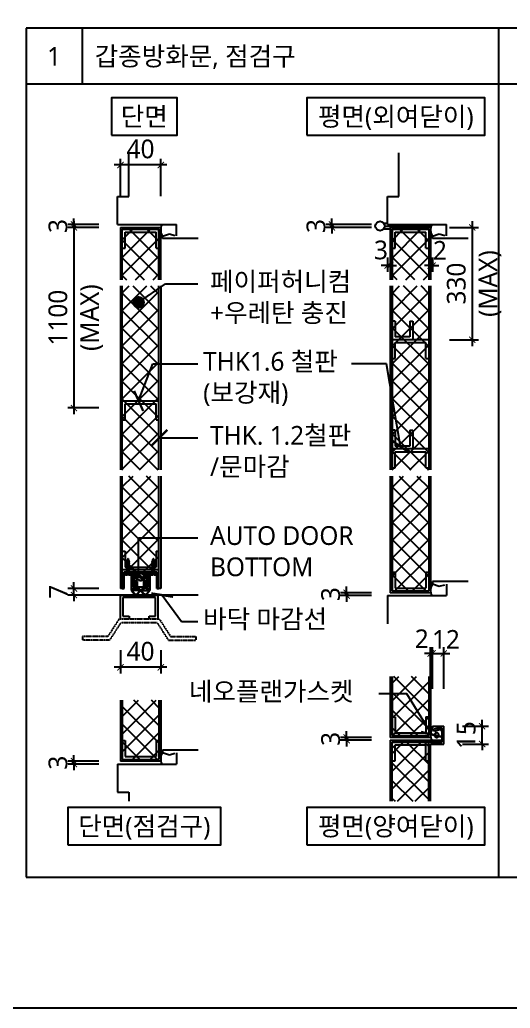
# Model space of a CAD drawing. Header units: inches. Extents: x 10 to 84110, y 29113 to 88513.
# Drawn here: x 27660 to 35514, y 29113 to 44947 of the extents above; entities that cross this region are included whole.
import ezdxf
from ezdxf.enums import TextEntityAlignment as Align

# ---------------------------------------------------------------- set-up
doc = ezdxf.new("R2010")
doc.units = ezdxf.units.IN
doc.header["$MEASUREMENT"] = 0
doc.linetypes.add('DASH_27', pattern=[0.81, 0.405, -0.405])
doc.layers.get('Defpoints').update_dxf_attribs({"color": 137})
for name, color, linetype in [('21', 4, 'Continuous'), ('31', 7, 'Continuous'), ('32', 7, 'Continuous'), ('33', 7, 'Continuous'), ('DIM-INT', 7, 'Continuous'), ('ELE-4', 4, 'Continuous'), ('ELE-7', 7, 'Continuous'), ('HAT', 5, 'Continuous'), ('R-SWTS-DET1', 1, 'Continuous'), ('R-SWTS-DET2', 4, 'Continuous'), ('SYM-LEAD', 6, 'Continuous'), ('TEXT', 3, 'Continuous')]:
    doc.layers.add(name, color=color, linetype=linetype)
doc.styles.add('ARIAL', font='malgun.ttf')
doc.styles.add('굴림체(옥산)', font='malgun.ttf')
doc.styles.add('맑은고딕', font='malgun.ttf')
doc.dimstyles.new('CJA', dxfattribs={"dimscale": 300, "dimtxt": 2.7, "dimasz": 1, "dimexe": 2, "dimexo": 3, "dimgap": 1, "dimtad": 1, "dimdec": 0, "dimzin": 1, "dimdsep": 46, "dimlunit": 6, "dimtxsty": '굴림체(옥산)', "dimblk": 'CJDOT', "dimcen": 0.09, "dimdle": 1, "dimclrd": 256, "dimclre": 256, "dimclrt": 3, "dimadec": 0, "dimazin": 0, "dimtfac": 1, "dimtdec": 0, "dimtix": 1, "dimtmove": 2, "dimatfit": 3, "dimldrblk": 'CJDOT', "dimfxl": 1, "dimtolj": 1, "dimtzin": 1, "dimarcsym": 0})
doc.dimstyles.new('DIM-QD 1', dxfattribs={"dimtxt": 3, "dimasz": 1.5, "dimexe": 1, "dimexo": 0, "dimgap": 1, "dimtad": 1, "dimdec": 3, "dimdsep": 46, "dimtxsty": 'ARIAL', "dimblk1": 'ARCHTICK', "dimblk2": 'ARCHTICK', "dimsah": 1, "dimcen": 0, "dimclrd": 256, "dimclre": 256, "dimclrt": 3, "dimazin": 2, "dimtfac": 1, "dimtdec": 3, "dimtix": 1, "dimtmove": 2, "dimatfit": 3, "dimldrblk": 'ARCHTICK', "dimfxl": 1, "dimtolj": 1, "dimtzin": 0, "dimarcsym": 0})
pattern_1 = [(45, (-23168.07, 19216.7), (-141.42136, 141.42136), []), (135, (-23168.07, 19216.7), (-141.42136, -141.42136), [])]
pattern_2 = [(45, (-22879.37, 19397.24), (-141.42136, 141.42136), []), (135, (-22879.37, 19397.24), (-141.42136, -141.42136), [])]
pattern_3 = [(45, (-23079.37, 19216.7), (-141.42136, 141.42136), []), (135, (-23079.37, 19216.7), (-141.42136, -141.42136), [])]

# ---------------------------------------------------------------- blocks, each defined once
blk = doc.blocks.new('_ARCHTICK')
at = {"color": 0, "linetype": 'ByBlock', "const_width": 0.15}
blk.add_lwpolyline([(-0.5, -0.5), (0.5, 0.5)], dxfattribs=at)
blk = doc.blocks.new('*D254')
at = {"layer": 'Defpoints', "color": 0, "transparency": 16777216}
for p in [(28527, 35836), (29227, 35836), (29227, 35731)]:
    blk.add_point(p, dxfattribs=at)
at = {"layer": 'DIM-INT', "color": 7, "lineweight": -2, "transparency": 16777216}
for p, q in [((28927, 35836), (28427, 35836)), ((28527, 35836), (28527, 35936)), ((28527, 35731), (28527, 35836)), ((28927, 35731), (28427, 35731)), ((28527, 35731), (28527, 35631))]:
    blk.add_line(p, q, dxfattribs=at)
at = {"layer": 'DIM-INT', "color": 7, "lineweight": -2, "transparency": 16777216, "xscale": 100, "yscale": 100, "zscale": 100}
for p, rotation in [((28527, 35836), 270), ((28527, 35731), 90)]:
    blk.add_blockref('_ARCHTICK', p, dxfattribs=dict(at, rotation=rotation))
at = {"layer": 'DIM-INT', "color": 3, "transparency": 16777216, "insert": (28277, 35783), "char_height": 300, "attachment_point": 5, "rotation": 90, "style": '맑은고딕'}
blk.add_mtext('\\A1;7 ', dxfattribs=at)
blk = doc.blocks.new('CJDOT')
blk.add_line((-2, 0), (2, 0))
at = {"const_width": 0.5}
blk.add_lwpolyline([(-0.25, 0, 1), (0.25, 0, 1)], format="xyb", close=True, dxfattribs=at)
blk = doc.blocks.new('*D255')
at = {"layer": 'Defpoints', "color": 0, "transparency": 16777216}
for p in [(29272, 35149), (29917, 35149), (29272, 34574)]:
    blk.add_point(p, dxfattribs=at)
at = {"layer": 'DIM-INT', "color": 7, "lineweight": -2, "transparency": 16777216}
for p, q in [((29272, 34849), (29272, 34474)), ((29917, 34849), (29917, 34474)), ((30017, 34574), (29172, 34574))]:
    blk.add_line(p, q, dxfattribs=at)
at = {"layer": 'DIM-INT', "color": 7, "lineweight": -2, "transparency": 16777216, "xscale": 100, "yscale": 100, "zscale": 100, "rotation": 180}
blk.add_blockref('_ARCHTICK', (29272, 34574), dxfattribs=at)
at = {"layer": 'DIM-INT', "color": 7, "lineweight": -2, "transparency": 16777216, "xscale": 100, "yscale": 100, "zscale": 100}
blk.add_blockref('_ARCHTICK', (29917, 34574), dxfattribs=at)
at = {"layer": 'DIM-INT', "color": 3, "transparency": 16777216, "insert": (29594, 34829), "char_height": 300, "attachment_point": 5, "style": '맑은고딕'}
blk.add_mtext('\\A1;40', dxfattribs=at)
blk = doc.blocks.new('*D256')
at = {"layer": 'Defpoints', "color": 0, "transparency": 16777216}
for p in [(29227, 41621), (28527, 38728), (29227, 38728)]:
    blk.add_point(p, dxfattribs=at)
at = {"layer": 'DIM-INT', "color": 7, "lineweight": -2, "transparency": 16777216}
for p, q in [((28527, 41721), (28527, 38628)), ((28927, 41621), (28427, 41621)), ((28927, 38728), (28427, 38728))]:
    blk.add_line(p, q, dxfattribs=at)
at = {"layer": 'DIM-INT', "color": 7, "lineweight": -2, "transparency": 16777216, "xscale": 100, "yscale": 100, "zscale": 100}
for p, rotation in [((28527, 41621), 90), ((28527, 38728), 270)]:
    blk.add_blockref('_ARCHTICK', p, dxfattribs=dict(at, rotation=rotation))
at = {"layer": 'DIM-INT', "color": 3, "transparency": 16777216, "char_height": 300, "attachment_point": 5, "rotation": 90, "style": '맑은고딕'}
for s, insert in [('\\A1;1100', (28271, 40175)), ('\\A1;(MAX)', (28811, 40175))]:
    blk.add_mtext(s, dxfattribs=dict(at, insert=insert))
blk = doc.blocks.new('*D257')
at = {"layer": 'Defpoints', "color": 0, "transparency": 16777216}
for p in [(29227, 41666), (28527, 41621), (29227, 41621)]:
    blk.add_point(p, dxfattribs=at)
at = {"layer": 'DIM-INT', "color": 7, "lineweight": -2, "transparency": 16777216}
for p, q in [((28927, 41666), (28427, 41666)), ((28527, 41666), (28527, 41766)), ((28527, 41666), (28527, 41621)), ((28927, 41621), (28427, 41621)), ((28527, 41621), (28527, 41521))]:
    blk.add_line(p, q, dxfattribs=at)
at = {"layer": 'DIM-INT', "color": 7, "lineweight": -2, "transparency": 16777216, "xscale": 100, "yscale": 100, "zscale": 100}
for p, rotation in [((28527, 41666), 270), ((28527, 41621), 90)]:
    blk.add_blockref('_ARCHTICK', p, dxfattribs=dict(at, rotation=rotation))
at = {"layer": 'DIM-INT', "color": 3, "transparency": 16777216, "insert": (28272, 41643), "char_height": 300, "attachment_point": 5, "rotation": 90, "style": '맑은고딕'}
blk.add_mtext('\\A1;3 ', dxfattribs=at)
blk = doc.blocks.new('*D258')
at = {"layer": 'Defpoints', "color": 0, "transparency": 16777216}
for p in [(29272, 42621), (29272, 41821), (29917, 41821)]:
    blk.add_point(p, dxfattribs=at)
at = {"layer": 'DIM-INT', "color": 7, "lineweight": -2, "transparency": 16777216}
for p, q in [((30017, 42621), (29172, 42621)), ((29272, 42121), (29272, 42721)), ((29917, 42121), (29917, 42721))]:
    blk.add_line(p, q, dxfattribs=at)
at = {"layer": 'DIM-INT', "color": 7, "lineweight": -2, "transparency": 16777216, "xscale": 100, "yscale": 100, "zscale": 100, "rotation": 180}
blk.add_blockref('_ARCHTICK', (29272, 42621), dxfattribs=at)
at = {"layer": 'DIM-INT', "color": 7, "lineweight": -2, "transparency": 16777216, "xscale": 100, "yscale": 100, "zscale": 100}
blk.add_blockref('_ARCHTICK', (29917, 42621), dxfattribs=at)
at = {"layer": 'DIM-INT', "color": 3, "transparency": 16777216, "insert": (29594, 42876), "char_height": 300, "attachment_point": 5, "style": '맑은고딕'}
blk.add_mtext('\\A1;40', dxfattribs=at)
blk = doc.blocks.new('*D259')
at = {"layer": 'Defpoints', "color": 0, "transparency": 16777216}
for p in [(28527, 33069), (29227, 33069), (29227, 33024)]:
    blk.add_point(p, dxfattribs=at)
at = {"layer": 'DIM-INT', "color": 7, "lineweight": -2, "transparency": 16777216}
for p, q in [((28527, 33069), (28527, 33169)), ((28927, 33069), (28427, 33069)), ((28927, 33024), (28427, 33024)), ((28527, 33024), (28527, 33069)), ((28527, 33024), (28527, 32924))]:
    blk.add_line(p, q, dxfattribs=at)
at = {"layer": 'DIM-INT', "color": 7, "lineweight": -2, "transparency": 16777216, "xscale": 100, "yscale": 100, "zscale": 100}
for p, rotation in [((28527, 33069), 270), ((28527, 33024), 90)]:
    blk.add_blockref('_ARCHTICK', p, dxfattribs=dict(at, rotation=rotation))
at = {"layer": 'DIM-INT', "color": 3, "transparency": 16777216, "insert": (28272, 33047), "char_height": 300, "attachment_point": 5, "rotation": 90, "style": '맑은고딕'}
blk.add_mtext('\\A1;3 ', dxfattribs=at)
blk = doc.blocks.new('CAPNUT4131')
for p, q in [((-0.18, 0), (-0.09, 0.156)), ((-0.09, -0.156), (-0.18, 0)), ((-0.151, 0.051), (0.12, -0.105)), ((-0.12, 0.105), (0.151, -0.051)), ((-0.09, 0.156), (0.09, 0.156)), ((0.09, 0.156), (0.18, 0)), ((0.18, 0), (0.09, -0.156)), ((0.09, -0.156), (-0.09, -0.156))]:
    blk.add_line(p, q)
for start, end in [(161.462, 318.538), (341.462, 138.538)]:
    blk.add_arc((0, 0), 0.156, start, end)
blk = doc.blocks.new('6x0625PanHeadSMS-Phillips')
for p, q in [((-0.622, 0.005), (-0.591, 0.017)), ((-0.578, 0.04), (-0.591, 0.017)), ((-0.591, 0.017), (-0.575, -0.024)), ((-0.578, 0.04), (-0.563, -0.045)), ((-0.577, 0.04), (-0.578, 0.04)), ((-0.577, 0.04), (-0.562, -0.045)), ((-0.577, 0.04), (-0.569, 0.026)), ((-0.569, 0.026), (-0.541, 0.038)), ((-0.569, 0.026), (-0.554, -0.033)), ((-0.528, 0.061), (-0.541, 0.038)), ((-0.541, 0.038), (-0.516, -0.048)), ((-0.528, 0.061), (-0.504, -0.069)), ((-0.527, 0.061), (-0.528, 0.061)), ((-0.527, 0.061), (-0.503, -0.069)), ((-0.527, 0.061), (-0.519, 0.047)), ((-0.519, 0.047), (-0.508, 0.052)), ((-0.519, 0.047), (-0.494, -0.052)), ((-0.488, 0.052), (-0.508, 0.052)), ((-0.478, 0.069), (-0.488, 0.052)), ((-0.488, 0.052), (-0.463, -0.052)), ((-0.478, 0.069), (-0.453, -0.069)), ((-0.477, 0.069), (-0.478, 0.069)), ((-0.477, 0.069), (-0.452, -0.069)), ((-0.477, 0.069), (-0.467, 0.052)), ((-0.442, -0.052), (-0.467, 0.052)), ((-0.438, 0.052), (-0.467, 0.052)), ((-0.428, 0.069), (-0.438, 0.052)), ((-0.438, 0.052), (-0.413, -0.052)), ((-0.428, 0.069), (-0.403, -0.069)), ((-0.427, 0.069), (-0.428, 0.069)), ((-0.427, 0.069), (-0.402, -0.069)), ((-0.427, 0.069), (-0.417, 0.052)), ((-0.388, 0.052), (-0.417, 0.052)), ((-0.392, -0.052), (-0.417, 0.052)), ((-0.378, 0.069), (-0.388, 0.052)), ((-0.388, 0.052), (-0.363, -0.052)), ((-0.378, 0.069), (-0.353, -0.069)), ((-0.377, 0.069), (-0.378, 0.069)), ((-0.377, 0.069), (-0.352, -0.069)), ((-0.377, 0.069), (-0.367, 0.052)), ((-0.342, -0.052), (-0.367, 0.052)), ((-0.338, 0.052), (-0.367, 0.052)), ((-0.328, 0.069), (-0.338, 0.052)), ((-0.338, 0.052), (-0.313, -0.052)), ((-0.328, 0.069), (-0.303, -0.069)), ((-0.327, 0.069), (-0.328, 0.069)), ((-0.327, 0.069), (-0.302, -0.069)), ((-0.327, 0.069), (-0.317, 0.052)), ((-0.292, -0.052), (-0.317, 0.052)), ((-0.288, 0.052), (-0.317, 0.052)), ((-0.278, 0.069), (-0.288, 0.052)), ((-0.288, 0.052), (-0.263, -0.052)), ((-0.278, 0.069), (-0.253, -0.069)), ((-0.277, 0.069), (-0.278, 0.069)), ((-0.277, 0.069), (-0.252, -0.069)), ((-0.277, 0.069), (-0.267, 0.052)), ((-0.242, -0.052), (-0.267, 0.052)), ((-0.238, 0.052), (-0.267, 0.052)), ((-0.228, 0.069), (-0.238, 0.052)), ((-0.238, 0.052), (-0.213, -0.052)), ((-0.228, 0.069), (-0.203, -0.069)), ((-0.227, 0.069), (-0.228, 0.069)), ((-0.227, 0.069), (-0.202, -0.069)), ((-0.227, 0.069), (-0.217, 0.052)), ((-0.192, -0.052), (-0.217, 0.052)), ((-0.188, 0.052), (-0.217, 0.052)), ((-0.178, 0.069), (-0.188, 0.052)), ((-0.188, 0.052), (-0.163, -0.052)), ((-0.178, 0.069), (-0.153, -0.069)), ((-0.177, 0.069), (-0.178, 0.069)), ((-0.177, 0.069), (-0.152, -0.069)), ((-0.177, 0.069), (-0.167, 0.052)), ((-0.142, -0.052), (-0.167, 0.052)), ((-0.138, 0.052), (-0.167, 0.052)), ((-0.128, 0.069), (-0.138, 0.052)), ((-0.138, 0.052), (-0.113, -0.052)), ((-0.128, 0.069), (-0.103, -0.069)), ((-0.127, 0.069), (-0.128, 0.069)), ((-0.127, 0.069), (-0.102, -0.069)), ((-0.127, 0.069), (-0.117, 0.052)), ((-0.092, -0.052), (-0.117, 0.052)), ((0, 0.052), (-0.117, 0.052)), ((0, -0.135), (0, 0.135)), ((0, 0.135), (0.036, 0.135)), ((0.069, 0.024), (0.069, -0.024)), ((0.082, 0.024), (0.069, 0.024)), ((0.082, 0.024), (0.082, 0.089)), ((-0.622, -0.005), (-0.575, -0.024)), ((-0.563, -0.045), (-0.575, -0.024)), ((-0.562, -0.045), (-0.563, -0.045)), ((-0.562, -0.045), (-0.554, -0.033)), ((-0.554, -0.033), (-0.516, -0.048)), ((-0.504, -0.069), (-0.516, -0.048)), ((-0.503, -0.069), (-0.504, -0.069)), ((-0.503, -0.069), (-0.494, -0.052)), ((-0.463, -0.052), (-0.494, -0.052)), ((-0.453, -0.069), (-0.463, -0.052)), ((-0.452, -0.069), (-0.453, -0.069)), ((-0.452, -0.069), (-0.442, -0.052)), ((-0.413, -0.052), (-0.442, -0.052)), ((-0.403, -0.069), (-0.413, -0.052)), ((-0.402, -0.069), (-0.403, -0.069)), ((-0.402, -0.069), (-0.392, -0.052)), ((-0.363, -0.052), (-0.392, -0.052)), ((-0.353, -0.069), (-0.363, -0.052)), ((-0.352, -0.069), (-0.353, -0.069)), ((-0.352, -0.069), (-0.342, -0.052)), ((-0.313, -0.052), (-0.342, -0.052)), ((-0.303, -0.069), (-0.313, -0.052)), ((-0.302, -0.069), (-0.303, -0.069)), ((-0.302, -0.069), (-0.292, -0.052)), ((-0.263, -0.052), (-0.292, -0.052)), ((-0.253, -0.069), (-0.263, -0.052)), ((-0.252, -0.069), (-0.253, -0.069)), ((-0.252, -0.069), (-0.242, -0.052)), ((-0.213, -0.052), (-0.242, -0.052)), ((-0.203, -0.069), (-0.213, -0.052)), ((-0.202, -0.069), (-0.203, -0.069)), ((-0.202, -0.069), (-0.192, -0.052)), ((-0.163, -0.052), (-0.192, -0.052)), ((-0.153, -0.069), (-0.163, -0.052)), ((-0.152, -0.069), (-0.153, -0.069)), ((-0.152, -0.069), (-0.142, -0.052)), ((-0.113, -0.052), (-0.142, -0.052)), ((-0.103, -0.069), (-0.113, -0.052)), ((-0.102, -0.069), (-0.103, -0.069)), ((-0.102, -0.069), (-0.092, -0.052)), ((0, -0.052), (-0.092, -0.052)), ((0, -0.135), (0.036, -0.135)), ((0.082, -0.024), (0.069, -0.024)), ((0.082, -0.089), (0.082, -0.024))]:
    blk.add_line(p, q)
for centre, radius, start, end in [((-0.62, 0), 0.005, 112.5, 247.5), ((0.036, 0.089), 0.046, 0, 90), ((0.036, -0.089), 0.046, 270, 0)]:
    blk.add_arc(centre, radius, start, end)
blk = doc.blocks.new('*D260')
at = {"layer": 'Defpoints', "color": 0, "transparency": 16777216}
for p in [(32894, 35768), (33594, 35768), (33594, 35723)]:
    blk.add_point(p, dxfattribs=at)
at = {"layer": 'DIM-INT', "color": 7, "lineweight": -2, "transparency": 16777216}
for p, q in [((32894, 35768), (32894, 35868)), ((33294, 35768), (32794, 35768)), ((33294, 35723), (32794, 35723)), ((32894, 35723), (32894, 35768)), ((32894, 35723), (32894, 35623))]:
    blk.add_line(p, q, dxfattribs=at)
at = {"layer": 'DIM-INT', "color": 7, "lineweight": -2, "transparency": 16777216, "xscale": 100, "yscale": 100, "zscale": 100}
for p, rotation in [((32894, 35768), 270), ((32894, 35723), 90)]:
    blk.add_blockref('_ARCHTICK', p, dxfattribs=dict(at, rotation=rotation))
at = {"layer": 'DIM-INT', "color": 3, "transparency": 16777216, "insert": (32639, 35745), "char_height": 300, "attachment_point": 5, "rotation": 90, "style": '맑은고딕'}
blk.add_mtext('\\A1;3 ', dxfattribs=at)
blk = doc.blocks.new('*D261')
at = {"layer": 'Defpoints', "color": 0, "transparency": 16777216}
for p in [(34239, 41441), (34269, 41441), (34239, 41009)]:
    blk.add_point(p, dxfattribs=at)
at = {"layer": 'DIM-INT', "color": 7, "lineweight": -2, "transparency": 16777216}
for p, q in [((34239, 41141), (34239, 40909)), ((34269, 41141), (34269, 40909)), ((34239, 41009), (34139, 41009)), ((34269, 41009), (34239, 41009)), ((34269, 41009), (34369, 41009))]:
    blk.add_line(p, q, dxfattribs=at)
at = {"layer": 'DIM-INT', "color": 7, "lineweight": -2, "transparency": 16777216, "xscale": 100, "yscale": 100, "zscale": 100}
blk.add_blockref('_ARCHTICK', (34239, 41009), dxfattribs=at)
at = {"layer": 'DIM-INT', "color": 7, "lineweight": -2, "transparency": 16777216, "xscale": 100, "yscale": 100, "zscale": 100, "rotation": 180}
blk.add_blockref('_ARCHTICK', (34269, 41009), dxfattribs=at)
at = {"layer": 'DIM-INT', "color": 3, "transparency": 16777216, "insert": (34388, 41253), "char_height": 300, "attachment_point": 5, "style": '맑은고딕'}
blk.add_mtext('\\A1;2 ', dxfattribs=at)
blk = doc.blocks.new('*D262')
at = {"layer": 'Defpoints', "color": 0, "transparency": 16777216}
for p in [(33549, 41441), (33594, 41441), (33549, 41009)]:
    blk.add_point(p, dxfattribs=at)
at = {"layer": 'DIM-INT', "color": 7, "lineweight": -2, "transparency": 16777216}
for p, q in [((33549, 41141), (33549, 40909)), ((33594, 41141), (33594, 40909)), ((33549, 41009), (33449, 41009)), ((33594, 41009), (33549, 41009)), ((33594, 41009), (33694, 41009))]:
    blk.add_line(p, q, dxfattribs=at)
at = {"layer": 'DIM-INT', "color": 7, "lineweight": -2, "transparency": 16777216, "xscale": 100, "yscale": 100, "zscale": 100}
blk.add_blockref('_ARCHTICK', (33549, 41009), dxfattribs=at)
at = {"layer": 'DIM-INT', "color": 7, "lineweight": -2, "transparency": 16777216, "xscale": 100, "yscale": 100, "zscale": 100, "rotation": 180}
blk.add_blockref('_ARCHTICK', (33594, 41009), dxfattribs=at)
at = {"layer": 'DIM-INT', "color": 3, "transparency": 16777216, "insert": (33444, 41258), "char_height": 300, "attachment_point": 5, "style": '맑은고딕'}
blk.add_mtext('\\A1;3', dxfattribs=at)
blk = doc.blocks.new('*D263')
at = {"layer": 'Defpoints', "color": 0, "transparency": 16777216}
for p in [(34239, 41621), (34239, 39821), (34906, 39821)]:
    blk.add_point(p, dxfattribs=at)
at = {"layer": 'DIM-INT', "color": 7, "lineweight": -2, "transparency": 16777216}
for p, q in [((34906, 41721), (34906, 39721)), ((34539, 41621), (35006, 41621)), ((34539, 39821), (35006, 39821))]:
    blk.add_line(p, q, dxfattribs=at)
at = {"layer": 'DIM-INT', "color": 7, "lineweight": -2, "transparency": 16777216, "xscale": 100, "yscale": 100, "zscale": 100}
for p, rotation in [((34906, 41621), 90), ((34906, 39821), 270)]:
    blk.add_blockref('_ARCHTICK', p, dxfattribs=dict(at, rotation=rotation))
at = {"layer": 'DIM-INT', "color": 3, "transparency": 16777216, "char_height": 300, "attachment_point": 5, "rotation": 90, "style": '맑은고딕'}
for s, insert in [('\\A1;(MAX)', (35190, 40721)), ('\\A1;330', (34651, 40721))]:
    blk.add_mtext(s, dxfattribs=dict(at, insert=insert))
blk = doc.blocks.new('*D264')
at = {"layer": 'Defpoints', "color": 0, "transparency": 16777216}
for p in [(33594, 41666), (32659, 41621), (33594, 41621)]:
    blk.add_point(p, dxfattribs=at)
at = {"layer": 'DIM-INT', "color": 7, "lineweight": -2, "transparency": 16777216}
for p, q in [((33294, 41666), (32559, 41666)), ((32659, 41666), (32659, 41766)), ((32659, 41666), (32659, 41621)), ((33294, 41621), (32559, 41621)), ((32659, 41621), (32659, 41521))]:
    blk.add_line(p, q, dxfattribs=at)
at = {"layer": 'DIM-INT', "color": 7, "lineweight": -2, "transparency": 16777216, "xscale": 100, "yscale": 100, "zscale": 100}
for p, rotation in [((32659, 41666), 270), ((32659, 41621), 90)]:
    blk.add_blockref('_ARCHTICK', p, dxfattribs=dict(at, rotation=rotation))
at = {"layer": 'DIM-INT', "color": 3, "transparency": 16777216, "insert": (32404, 41643), "char_height": 300, "attachment_point": 5, "rotation": 90, "style": '맑은고딕'}
blk.add_mtext('\\A1;3 ', dxfattribs=at)
blk = doc.blocks.new('*D265')
at = {"layer": 'Defpoints', "color": 0, "transparency": 16777216}
for p in [(32894, 33450), (33594, 33450), (33594, 33405)]:
    blk.add_point(p, dxfattribs=at)
at = {"layer": 'DIM-INT', "color": 7, "lineweight": -2, "transparency": 16777216}
for p, q in [((33294, 33450), (32794, 33450)), ((32894, 33450), (32894, 33550)), ((32894, 33405), (32894, 33450)), ((33294, 33405), (32794, 33405)), ((32894, 33405), (32894, 33305))]:
    blk.add_line(p, q, dxfattribs=at)
at = {"layer": 'DIM-INT', "color": 7, "lineweight": -2, "transparency": 16777216, "xscale": 100, "yscale": 100, "zscale": 100}
for p, rotation in [((32894, 33450), 270), ((32894, 33405), 90)]:
    blk.add_blockref('_ARCHTICK', p, dxfattribs=dict(at, rotation=rotation))
at = {"layer": 'DIM-INT', "color": 3, "transparency": 16777216, "insert": (32639, 33427), "char_height": 300, "attachment_point": 5, "rotation": 90, "style": '맑은고딕'}
blk.add_mtext('\\A1;3 ', dxfattribs=at)
blk = doc.blocks.new('*D266')
at = {"layer": 'Defpoints', "color": 0, "transparency": 16777216}
for p in [(34449, 33630), (35064, 33630), (34449, 33345)]:
    blk.add_point(p, dxfattribs=at)
at = {"layer": 'DIM-INT', "color": 7, "lineweight": -2, "transparency": 16777216}
for p, q in [((35064, 33630), (35064, 33730)), ((34749, 33630), (35164, 33630)), ((35064, 33345), (35064, 33630)), ((34749, 33345), (35164, 33345)), ((35064, 33345), (35064, 33245))]:
    blk.add_line(p, q, dxfattribs=at)
at = {"layer": 'DIM-INT', "color": 7, "lineweight": -2, "transparency": 16777216, "xscale": 100, "yscale": 100, "zscale": 100}
for p, rotation in [((35064, 33630), 270), ((35064, 33345), 90)]:
    blk.add_blockref('_ARCHTICK', p, dxfattribs=dict(at, rotation=rotation))
at = {"layer": 'DIM-INT', "color": 3, "transparency": 16777216, "insert": (34809, 33487), "char_height": 300, "attachment_point": 5, "rotation": 90, "style": '맑은고딕'}
blk.add_mtext('\\A1;15 ', dxfattribs=at)
blk = doc.blocks.new('*D230')
at = {"layer": 'Defpoints', "color": 0, "transparency": 16777216}
for p in [(34269, 34797), (34239, 33930), (34269, 33930)]:
    blk.add_point(p, dxfattribs=at)
at = {"layer": 'DIM-INT', "color": 7, "lineweight": -2, "transparency": 16777216}
for p, q in [((34239, 34230), (34239, 34897)), ((34269, 34230), (34269, 34897)), ((34239, 34797), (34139, 34797)), ((34239, 34797), (34269, 34797)), ((34269, 34797), (34369, 34797))]:
    blk.add_line(p, q, dxfattribs=at)
at = {"layer": 'DIM-INT', "color": 7, "lineweight": -2, "transparency": 16777216, "xscale": 100, "yscale": 100, "zscale": 100}
blk.add_blockref('_ARCHTICK', (34239, 34797), dxfattribs=at)
at = {"layer": 'DIM-INT', "color": 7, "lineweight": -2, "transparency": 16777216, "xscale": 100, "yscale": 100, "zscale": 100, "rotation": 180}
blk.add_blockref('_ARCHTICK', (34269, 34797), dxfattribs=at)
at = {"layer": 'DIM-INT', "color": 3, "transparency": 16777216, "insert": (34097, 35031), "char_height": 300, "attachment_point": 5, "style": '맑은고딕'}
blk.add_mtext('\\A1;2', dxfattribs=at)
blk = doc.blocks.new('*D231')
at = {"layer": 'Defpoints', "color": 0, "transparency": 16777216}
for p in [(34449, 34797), (34269, 33930), (34449, 33930)]:
    blk.add_point(p, dxfattribs=at)
at = {"layer": 'DIM-INT', "color": 7, "lineweight": -2, "transparency": 16777216}
for p, q in [((34269, 34230), (34269, 34897)), ((34449, 34230), (34449, 34897)), ((34269, 34797), (34169, 34797)), ((34269, 34797), (34449, 34797)), ((34449, 34797), (34549, 34797))]:
    blk.add_line(p, q, dxfattribs=at)
at = {"layer": 'DIM-INT', "color": 7, "lineweight": -2, "transparency": 16777216, "xscale": 100, "yscale": 100, "zscale": 100}
blk.add_blockref('_ARCHTICK', (34269, 34797), dxfattribs=at)
at = {"layer": 'DIM-INT', "color": 7, "lineweight": -2, "transparency": 16777216, "xscale": 100, "yscale": 100, "zscale": 100, "rotation": 180}
blk.add_blockref('_ARCHTICK', (34449, 34797), dxfattribs=at)
at = {"layer": 'DIM-INT', "color": 3, "transparency": 16777216, "insert": (34484, 35021), "char_height": 300, "attachment_point": 5, "style": '맑은고딕'}
blk.add_mtext('\\A1;12 ', dxfattribs=at)

msp = doc.modelspace()

# ---------------------------------------------------------------- hatches: boundary and pattern name
at = {"layer": 'HAT'}
h = msp.add_hatch(dxfattribs=at)
h.set_pattern_fill('ANSI37', color=9, scale=200, style=0)
h.set_pattern_definition(pattern_1)
h.paths.add_polyline_path([(29769.4, 40783.3), (29886.8, 40783.3), (29886.8, 41590.8), (29301.8, 41590.8), (29301.8, 40783.3), (29520.3, 40783.3)])
h.paths.add_polyline_path([(29886.8, 40683.3), (29694.4, 40683.3), (29445.3, 40683.3), (29301.8, 40683.3), (29301.8, 37736.3), (29769.4, 37736.3), (29886.8, 37736.3)])
h = msp.add_hatch(dxfattribs=at)
h.set_pattern_fill('ANSI37', color=9, scale=200, style=0)
h.set_pattern_definition(pattern_3)
h.paths.add_polyline_path([(33623.6, 40782.9), (33810.3, 40782.9), (34059.4, 40782.9), (34208.6, 40782.9), (34208.6, 41590.8), (33623.6, 41590.8)])
h.paths.add_polyline_path([(33735.3, 40682.9), (33623.6, 40682.9), (33623.6, 37736), (33810.3, 37736), (34058.8, 37736), (34208.6, 37736), (34208.6, 40682.9), (33984.4, 40682.9)])
h = msp.add_hatch(dxfattribs=at)
h.set_pattern_fill('ANSI37', color=9, scale=200, style=0)
h.set_pattern_definition(pattern_1)
h.paths.add_polyline_path([(29615.1, 37636.3), (29582.8, 37507.5), (29679, 37636.3)], flags=16)
h.paths.add_polyline_path([(29301.8, 37636.3), (29301.8, 37607.5), (29301.8, 36105.8), (29886.8, 36105.8), (29886.8, 37607.5), (29886.8, 37636.3)])
h = msp.add_hatch(dxfattribs=at)
h.set_pattern_fill('ANSI37', color=9, scale=200, style=0)
h.set_pattern_definition(pattern_3)
h.paths.add_polyline_path([(33984.4, 37636.3), (33872.8, 37607.5), (33917.8, 37507.5)])
h.paths.add_polyline_path([(33735.3, 37636), (33623.6, 37636), (33623.6, 35797.8), (34208.6, 35797.8), (34208.6, 37636), (33984.4, 37636)])
h = msp.add_hatch(dxfattribs=at)
h.set_pattern_fill('ANSI37', color=9, scale=200, style=0)
h.set_pattern_definition(pattern_2)
h.paths.add_polyline_path([(33623.6, 34427), (34208.6, 34427), (34208.6, 33479.7), (33623.6, 33479.7)])
h = msp.add_hatch(dxfattribs=at)
h.set_pattern_fill('ANSI37', color=9, scale=200, style=0)
h.set_pattern_definition([(45, (-23368.07, 19016.7), (-141.42136, 141.42136), []), (135, (-23368.07, 19016.7), (-141.42136, -141.42136), [])])
h.paths.add_polyline_path([(29301.8, 34046.5), (29886.8, 34046.5), (29886.8, 33099.2), (29301.8, 33099.2)])
h = msp.add_hatch(dxfattribs=at)
h.set_pattern_fill('ANSI37', color=9, scale=200, style=0)
h.set_pattern_definition(pattern_2)
h.paths.add_polyline_path([(33623.6, 32427.4), (34208.6, 32427.4), (34208.6, 33374.7), (33623.6, 33374.7)])

# ---------------------------------------------------------------- linework, layer by layer
at = {"layer": '21', "linetype": 'Continuous'}
for p, q in [((29271.8, 35730.8), (29871.8, 35730.8)), ((29271.8, 35350.5), (29271.8, 35730.8)), ((29312.2, 35690.3), (29312.2, 35391)), ((29831.4, 35690.3), (29312.2, 35690.3)), ((29831.4, 35391), (29831.4, 35690.3)), ((29871.8, 35730.8), (29871.8, 35350.5)), ((29312.2, 35391), (29413.4, 35391)), ((29413.4, 35391), (29413.4, 35350.5)), ((29730.2, 35391), (29831.4, 35391))]:
    msp.add_line(p, q, dxfattribs=at)
at = {"layer": '21', "linetype": 'DASH_27'}
for p, q in [((29251.6, 35350.5), (29069.5, 35067.3)), ((29251.6, 35350.5), (29892, 35350.5)), ((29730.2, 35350.5), (29730.2, 35391)), ((29892, 35350.5), (30074.1, 35067.3)), ((29099.8, 35006.6), (29281.9, 35289.8)), ((29281.9, 35289.8), (29861.7, 35289.8)), ((30043.7, 35006.6), (29861.7, 35289.8)), ((29069.5, 35067.3), (28664.9, 35067.3)), ((28664.9, 35067.3), (28664.9, 35006.6)), ((29099.8, 35006.6), (28664.9, 35006.6)), ((30043.7, 35006.6), (30478.7, 35006.6)), ((30074.1, 35067.3), (30478.7, 35067.3)), ((30478.7, 35067.3), (30478.7, 35006.6))]:
    msp.add_line(p, q, dxfattribs=at)
at = {"layer": '31', "color": 7, "linetype": 'Continuous'}
for p, q in [((33488.6, 41688.3), (33548.6, 41688.3)), ((34223.7, 41665.8), (34223.7, 41620.8)), ((33488.6, 41598.3), (33593.6, 41598.3)), ((33503.6, 41643.3), (34223.7, 41643.3))]:
    msp.add_line(p, q, dxfattribs=at)
at = {"layer": '31', "color": 3, "linetype": 'Continuous'}
for p, q in [((29346.8, 41545.8), (29841.8, 41545.8)), ((29346.8, 41290.8), (29346.8, 41545.8)), ((29841.8, 41290.8), (29841.8, 41545.8)), ((33668.6, 41545.8), (34163.6, 41545.8)), ((33668.6, 41290.8), (33668.6, 41545.8)), ((34163.6, 41290.8), (34163.6, 41545.8)), ((29301.8, 41290.8), (29346.8, 41290.8)), ((29841.8, 41290.8), (29886.8, 41290.8)), ((33623.6, 41290.8), (33668.6, 41290.8)), ((34163.6, 41290.8), (34208.6, 41290.8)), ((33668.6, 40120.8), (33623.6, 40120.8)), ((33668.6, 40120.8), (33668.6, 39865.8)), ((33908.6, 40120.8), (33953.6, 40120.8)), ((33908.6, 40120.8), (33908.6, 39865.8)), ((33953.6, 40120.8), (33953.6, 39820.8)), ((34208.6, 39820.8), (33623.6, 39820.8)), ((33908.6, 39865.8), (33668.6, 39865.8)), ((33668.6, 39520.8), (33668.6, 39775.8)), ((33668.6, 39775.8), (34163.6, 39775.8)), ((34163.6, 39520.8), (34163.6, 39775.8)), ((33623.6, 39520.8), (33668.6, 39520.8)), ((34163.6, 39520.8), (34208.6, 39520.8)), ((29301.8, 38840.8), (29886.8, 38840.8)), ((29346.8, 38540.8), (29346.8, 38795.8)), ((29346.8, 38795.8), (29841.8, 38795.8)), ((29841.8, 38540.8), (29841.8, 38795.8)), ((29301.8, 38540.8), (29346.8, 38540.8)), ((29841.8, 38540.8), (29886.8, 38540.8)), ((33668.6, 38371.3), (33623.6, 38371.3)), ((33668.6, 38371.3), (33668.6, 38116.3)), ((33908.6, 38371.3), (33953.6, 38371.3)), ((33908.6, 38371.3), (33908.6, 38116.3)), ((33953.6, 38371.3), (33953.6, 38071.3)), ((34208.6, 38071.3), (33623.6, 38071.3)), ((33908.6, 38116.3), (33668.6, 38116.3)), ((33668.6, 37771.3), (33668.6, 38026.3)), ((33668.6, 38026.3), (34163.6, 38026.3)), ((34163.6, 37771.3), (34163.6, 38026.3)), ((33623.6, 37771.3), (33668.6, 37771.3)), ((34163.6, 37771.3), (34208.6, 37771.3)), ((29301.8, 36435.8), (29346.8, 36435.8)), ((29346.8, 36435.8), (29346.8, 36180.8)), ((29841.8, 36435.8), (29886.8, 36435.8)), ((29841.8, 36435.8), (29841.8, 36180.8)), ((29886.8, 36135.8), (29301.8, 36135.8)), ((29331.8, 35835.8), (29331.8, 36105.8)), ((29331.8, 36105.8), (29856.8, 36105.8)), ((29346.8, 36180.8), (29841.8, 36180.8)), ((29856.8, 35835.8), (29856.8, 36105.8)), ((33623.6, 36097.8), (33668.6, 36097.8)), ((33668.6, 36097.8), (33668.6, 35842.8)), ((34163.6, 36097.8), (34208.6, 36097.8)), ((34163.6, 36097.8), (34163.6, 35842.8)), ((29301.8, 35835.8), (29331.8, 35835.8)), ((29856.8, 35835.8), (29886.8, 35835.8)), ((33668.6, 35842.8), (34163.6, 35842.8)), ((33623.6, 33779.7), (33668.6, 33779.7)), ((33668.6, 33779.7), (33668.6, 33524.7)), ((34163.6, 33779.7), (34208.6, 33779.7)), ((34163.6, 33779.7), (34163.6, 33524.7)), ((33668.6, 33524.7), (34163.6, 33524.7)), ((29301.8, 33399.2), (29346.8, 33399.2)), ((29346.8, 33399.2), (29346.8, 33144.2)), ((29841.8, 33399.2), (29886.8, 33399.2)), ((29841.8, 33399.2), (29841.8, 33144.2)), ((33668.6, 33329.7), (34163.6, 33329.7)), ((33668.6, 33074.7), (33668.6, 33329.7)), ((34163.6, 33074.7), (34163.6, 33329.7)), ((29346.8, 33144.2), (29841.8, 33144.2)), ((33623.6, 33074.7), (33668.6, 33074.7)), ((34163.6, 33074.7), (34208.6, 33074.7))]:
    msp.add_line(p, q, dxfattribs=at)
at = {"layer": '31', "color": 7, "linetype": 'Continuous'}
msp.add_circle((33428.6, 41643.3), 75, dxfattribs=at)
at = {"layer": '32', "color": 1, "linetype": 'Continuous'}
for p, q in [((34331.5, 33521.9), (34338, 33521.9)), ((34334.3, 33449.2), (34338, 33449.2))]:
    msp.add_line(p, q, dxfattribs=at)
for centre, radius, start, end in [((30109.1, 41583.3), 193, 154.69935, 212.76599), ((34431, 41583.4), 193.1, 154.71874, 212.76018), ((34430.9, 35805.2), 193.1, 147.23179, 205.28089), ((34430.9, 33487.2), 193.1, 147.23179, 205.28089), ((34378.8, 33531.8), 42.3, 18.40281, 112.33593), ((34336.5, 33485.7), 36.5, 97.83053, 266.50686), ((34335.8, 33485.7), 36.5, 273.53229, 82.16947)]:
    msp.add_arc(centre, radius, start, end, dxfattribs=at)
at = {"layer": '33', "color": 4, "linetype": 'Continuous'}
for p, q in [((29406.8, 42115.8), (29406.8, 42816.7)), ((33728.6, 42115.8), (33728.6, 42816.7)), ((29226.8, 41665.8), (29226.8, 42115.8)), ((29226.8, 42115.8), (29406.8, 42115.8)), ((33548.6, 41665.8), (33548.6, 42115.8)), ((33548.6, 42115.8), (33728.6, 42115.8)), ((29226.8, 41665.8), (30171.8, 41665.8)), ((30171.8, 41483.7), (30171.8, 41665.8)), ((33548.6, 41665.8), (34493.6, 41665.8)), ((34493.6, 41483.7), (34493.6, 41665.8)), ((30055.6, 41516.9), (30144.8, 41491.4)), ((34268.6, 41478.9), (34377.4, 41516.9)), ((34377.4, 41516.9), (34466.6, 41491.4)), ((30517.5, 41440.8), (29946.8, 41440.8)), ((34839.2, 41440.8), (34268.6, 41440.8)), ((34839.2, 35947.8), (34268.6, 35947.8)), ((34377.4, 35871.7), (34466.6, 35897.2)), ((34493.6, 35904.9), (34493.6, 35722.8)), ((30517.5, 35730.8), (28664.9, 35730.8)), ((33548.6, 35722.8), (34493.6, 35722.8)), ((33548.6, 35722.8), (33548.6, 35272.8)), ((30517.5, 33249.2), (29946.8, 33249.2)), ((29946.8, 33249.2), (29946.8, 33211.2)), ((29946.8, 33211.2), (30055.6, 33173.1)), ((30055.6, 33173.1), (30144.8, 33198.6)), ((30171.8, 33206.3), (30171.8, 33024.2)), ((29226.8, 33024.2), (29226.8, 32574.2)), ((29226.8, 33024.2), (30171.8, 33024.2)), ((29226.8, 32574.2), (29406.8, 32574.2)), ((29406.8, 32574.2), (29406.8, 32427.4))]:
    msp.add_line(p, q, dxfattribs=at)
at = {"layer": '33', "color": 7, "linetype": 'Continuous'}
for p, q in [((29271.8, 41620.8), (29271.8, 40783.3)), ((29271.8, 41620.8), (29916.8, 41620.8)), ((29301.8, 41590.8), (29886.8, 41590.8)), ((29301.8, 40783.3), (29301.8, 41590.8)), ((29886.8, 40783.3), (29886.8, 41590.8)), ((29916.8, 40783.3), (29916.8, 41620.8)), ((29946.8, 41478.9), (30055.6, 41516.9)), ((33593.6, 41620.8), (33593.6, 40782.9)), ((33593.6, 41620.8), (34238.6, 41620.8)), ((33623.6, 41590.8), (33623.6, 40782.9)), ((33623.6, 41590.8), (34208.6, 41590.8)), ((34208.6, 41590.8), (34208.6, 40782.9)), ((34238.6, 41620.8), (34238.6, 40782.9)), ((29946.8, 41440.8), (29946.8, 41478.9)), ((34268.6, 41440.8), (34268.6, 41478.9)), ((29271.8, 40683.3), (29271.8, 37736.3)), ((29301.8, 37736.3), (29301.8, 40683.3)), ((29886.8, 37736.3), (29886.8, 40683.3)), ((29916.8, 40683.3), (29916.8, 37736.3)), ((33593.6, 40682.9), (33593.6, 37736)), ((33623.6, 40682.9), (33623.6, 37736)), ((34208.6, 40682.9), (34208.6, 37736)), ((34238.6, 40682.9), (34238.6, 37736)), ((29271.8, 37636.3), (29271.8, 35835.8)), ((29301.8, 35835.8), (29301.8, 37636.3)), ((29886.8, 35835.8), (29886.8, 37636.3)), ((29916.8, 37636.3), (29916.8, 35835.8)), ((33593.6, 37636), (33593.6, 35767.8)), ((33623.6, 37636), (33623.6, 35797.8)), ((34208.6, 37636), (34208.6, 35797.8)), ((34238.6, 37636), (34238.6, 35767.8)), ((34268.6, 35947.8), (34268.6, 35909.7)), ((29301.8, 35835.8), (29271.8, 35835.8)), ((29916.8, 35835.8), (29886.8, 35835.8)), ((33623.6, 35797.8), (34208.6, 35797.8)), ((34268.6, 35909.7), (34377.4, 35871.7)), ((34238.6, 35767.8), (33593.6, 35767.8)), ((33593.6, 34427), (33593.6, 33449.7)), ((33623.6, 34427), (33623.6, 33479.7)), ((34208.6, 34427), (34208.6, 33479.7)), ((34238.6, 34427), (34238.6, 33449.7)), ((29271.8, 34046.5), (29271.8, 33069.2)), ((29301.8, 34046.5), (29301.8, 33099.2)), ((29886.8, 34046.5), (29886.8, 33099.2)), ((29916.8, 34046.5), (29916.8, 33069.2)), ((34268.6, 33629.7), (34448.6, 33629.7)), ((34268.6, 33629.7), (34268.6, 33591.7)), ((34268.6, 33591.7), (34302.4, 33553.7)), ((34302.4, 33553.7), (34362.7, 33570.9)), ((34354.4, 33599.7), (34303.3, 33585.1)), ((34303.3, 33585.1), (34336.5, 33599.7)), ((34418.6, 33599.7), (34336.5, 33599.7)), ((34354.4, 33599.7), (34362.7, 33570.9)), ((34418.6, 33599.7), (34418.6, 33374.7)), ((34448.6, 33344.7), (34448.6, 33629.7)), ((34238.6, 33449.7), (33593.6, 33449.7)), ((33623.6, 33479.7), (34208.6, 33479.7)), ((33593.6, 33404.7), (33593.6, 32427.4)), ((33593.6, 33404.7), (34418.6, 33404.7)), ((33623.6, 32427.4), (33623.6, 33374.7)), ((33623.6, 33374.7), (34418.6, 33374.7)), ((34208.6, 32427.4), (34208.6, 33374.7)), ((34238.6, 32427.4), (34238.6, 33344.7)), ((34238.6, 33344.7), (34448.6, 33344.7)), ((29301.8, 33099.2), (29886.8, 33099.2)), ((29916.8, 33069.2), (29271.8, 33069.2))]:
    msp.add_line(p, q, dxfattribs=at)
at = {"layer": '33', "color": 4, "linetype": 'Continuous'}
msp.add_arc((30109.1, 33106.7), 193, 147.2282, 205.31016, dxfattribs=at)
at = {"layer": 'DIM-INT'}
msp.add_lwpolyline([(84109.5, 29112.7), (9.5, 29112.7), (9.5, 88512.7), (84109.5, 88512.7)], close=True, dxfattribs=at)
at = {"layer": 'ELE-4'}
for p, q in [((27759.5, 44812.7), (27759.5, 31212.7)), ((73159.5, 44812.7), (27759.5, 44812.7)), ((27759.5, 31212.7), (73159.5, 31212.7))]:
    msp.add_line(p, q, dxfattribs=at)
at = {"layer": 'ELE-7'}
for p, q in [((28659.5, 44812.7), (28659.5, 43912.7)), ((35326.2, 44812.7), (35326.2, 31212.7)), ((73159.5, 43912.7), (27759.5, 43912.7))]:
    msp.add_line(p, q, dxfattribs=at)
for points in [[(29128.8, 43096.2), (30178.8, 43096.2), (30178.8, 43696.2), (29128.8, 43696.2), (29128.8, 43096.2)], [(32256.3, 43096.2), (35106.3, 43096.2), (35106.3, 43696.2), (32256.3, 43696.2), (32256.3, 43096.2)], [(28428.8, 31728), (30878.8, 31728), (30878.8, 32328), (28428.8, 32328), (28428.8, 31728)], [(32256.3, 31728), (35106.3, 31728), (35106.3, 32328), (32256.3, 32328), (32256.3, 31728)]]:
    msp.add_lwpolyline(points, dxfattribs=at)
at = {"layer": 'R-SWTS-DET1', "linetype": 'Continuous'}
for p, q in [((29344.3, 36105.8), (29844.3, 36105.8)), ((29344.3, 36084), (29344.3, 36105.8)), ((29844.3, 36105.8), (29844.3, 36084)), ((29497.9, 36084), (29344.3, 36084)), ((29446.7, 35810.3), (29446.7, 36070.3)), ((29446.7, 36070.3), (29490.7, 36070.3)), ((29468.5, 35855.8), (29468.5, 36059.4)), ((29468.5, 36059.4), (29490.7, 36059.4)), ((29490.7, 36059.4), (29490.7, 36070.3)), ((29497.9, 35891.3), (29497.9, 36084)), ((29668.9, 36084), (29519.8, 36084)), ((29519.8, 36084), (29519.8, 35989.4)), ((29519.8, 35989.4), (29545.2, 35989.4)), ((29519.8, 35967.6), (29519.8, 35880.3)), ((29545.2, 35967.6), (29519.8, 35967.6)), ((29527, 35946.7), (29527, 35855.8)), ((29545.2, 35946.7), (29527, 35946.7)), ((29545.2, 35989.4), (29545.2, 35967.6)), ((29545.2, 35855.8), (29545.2, 35946.7)), ((29668.9, 35989.4), (29643.4, 35989.4)), ((29643.4, 35967.6), (29643.4, 35989.4)), ((29668.9, 35967.6), (29643.4, 35967.6)), ((29661.6, 35946.7), (29643.4, 35946.7)), ((29643.4, 35946.7), (29643.4, 35855.8)), ((29661.6, 35855.8), (29661.6, 35946.7)), ((29668.9, 35989.4), (29668.9, 36084)), ((29668.9, 35880.3), (29668.9, 35967.6)), ((29690.7, 36084), (29690.7, 35891.3)), ((29844.3, 36084), (29690.7, 36084)), ((29697.9, 36059.4), (29697.9, 36070.3)), ((29697.9, 36070.3), (29741.9, 36070.3)), ((29720.1, 36059.4), (29697.9, 36059.4)), ((29720.1, 36059.4), (29720.1, 35855.8)), ((29741.9, 36070.3), (29741.9, 35810.3)), ((29492.7, 35810.3), (29446.7, 35810.3)), ((29448.3, 35802.8), (29489.7, 35752.4)), ((29492.7, 35809), (29450.8, 35809)), ((29581.3, 35801.8), (29458.6, 35801.8)), ((29458.6, 35801.8), (29495.6, 35756.7)), ((29527, 35855.8), (29468.5, 35855.8)), ((29470.8, 35841.3), (29569, 35841.3)), ((29470.8, 35841.3), (29470.8, 35827.2)), ((29470.8, 35839.9), (29569, 35839.9)), ((29470.8, 35828.5), (29492.7, 35828.5)), ((29470.8, 35827.2), (29492.7, 35827.2)), ((29476.1, 35891.3), (29497.9, 35891.3)), ((29476.1, 35880.3), (29476.1, 35891.3)), ((29519.8, 35880.3), (29476.1, 35880.3)), ((29492.7, 35828.5), (29492.7, 35809)), ((29544.3, 35756.7), (29581.3, 35801.8)), ((29643.4, 35855.8), (29545.2, 35855.8)), ((29547.2, 35828.5), (29547.2, 35809)), ((29569, 35828.5), (29547.2, 35828.5)), ((29569, 35827.2), (29547.2, 35827.2)), ((29640.8, 35810.3), (29547.2, 35810.3)), ((29547.2, 35809), (29589, 35809)), ((29591.6, 35802.8), (29550.1, 35752.4)), ((29569, 35841.3), (29569, 35827.2)), ((29596.4, 35802.8), (29637.9, 35752.4)), ((29640.8, 35809), (29599, 35809)), ((29729.4, 35801.7), (29606.7, 35801.7)), ((29606.7, 35801.7), (29643.7, 35756.7)), ((29619, 35841.2), (29717.1, 35841.2)), ((29619, 35841.2), (29619, 35827.2)), ((29619, 35839.9), (29717.1, 35839.9)), ((29619, 35828.5), (29640.8, 35828.5)), ((29619, 35827.2), (29640.8, 35827.2)), ((29640.8, 35828.5), (29640.8, 35809)), ((29720.1, 35855.8), (29661.6, 35855.8)), ((29712.5, 35880.3), (29668.9, 35880.3)), ((29690.7, 35891.3), (29712.5, 35891.3)), ((29692.4, 35756.7), (29729.4, 35801.7)), ((29695.3, 35828.5), (29695.3, 35809)), ((29717.1, 35828.5), (29695.3, 35828.5)), ((29717.1, 35827.2), (29695.3, 35827.2)), ((29695.3, 35810.3), (29741.9, 35810.3)), ((29695.3, 35809), (29737.1, 35809)), ((29739.7, 35802.8), (29698.2, 35752.4)), ((29712.5, 35891.3), (29712.5, 35880.3)), ((29717.1, 35841.2), (29717.1, 35827.2))]:
    msp.add_line(p, q, dxfattribs=at)
for centre, radius, start, end in [((29450.8, 35805.4), 3.64, 90, 225), ((29589, 35805.4), 3.64, 315, 90), ((29599, 35805.3), 3.64, 90, 225), ((29737.1, 35805.3), 3.64, 315, 90), ((29519.9, 35772.7), 36.4, 213.87102, 326.12885), ((29519.9, 35772.7), 29.1, 213.21303, 326.78677), ((29668, 35772.6), 36.4, 213.87102, 326.12885), ((29668, 35772.6), 29.1, 213.21303, 326.78677)]:
    msp.add_arc(centre, radius, start, end, dxfattribs=at)

# ---------------------------------------------------------------- block references
at = {"layer": 'R-SWTS-DET1', "linetype": 'Continuous', "xscale": 363.6363636362375, "yscale": 363.6363636362375, "zscale": 363.6363636362375}
msp.add_blockref('CAPNUT4131', (29594.3, 36022), dxfattribs=at)
at = {"layer": 'R-SWTS-DET2', "linetype": 'Continuous', "xscale": 363.6363636360329, "yscale": 363.6363636360329, "zscale": 363.6363636360329, "rotation": 270}
for p in [(29393.3, 36084), (29797.6, 36084)]:
    msp.add_blockref('6x0625PanHeadSMS-Phillips', p, dxfattribs=at)

# ---------------------------------------------------------------- texts
at = {"layer": 'TEXT', "style": '맑은고딕'}
for s, p in [('1', (28209.5, 44362.7)), ('단면', (29653.8, 43396.2)), ('평면(외여닫이)', (33681.3, 43396.2)), ('단면(점검구)', (29653.8, 32028)), ('평면(양여닫이)', (33681.3, 32028))]:
    msp.add_text(s, height=300, dxfattribs=at).set_placement(p, align=Align.MIDDLE_CENTER)
msp.add_text('갑종방화문, 점검구', height=300, dxfattribs=at).set_placement((28859.5, 44362.7), align=Align.MIDDLE_LEFT)
at = {"layer": 'TEXT', "color": 3, "style": '맑은고딕'}
for s, p in [('페이퍼허니컴', (30706.9, 40603.3)), ('+우레탄 충진', (30706.9, 40103.3)), ('THK1.6 철판', (30596.9, 39324.8)), ('(보강재)', (30596.9, 38824.8)), ('THK. 1.2철판', (30706.9, 38140)), ('/문마감', (30706.9, 37640)), ('AUTO DOOR', (30706.9, 36533.9)), ('BOTTOM', (30706.9, 36033.9)), ('바닥 마감선', (30596.9, 35198.3)), ('네오플랜가스켓', (30368.6, 34038.4))]:
    msp.add_text(s, height=300, dxfattribs=at).set_placement(p)

# ---------------------------------------------------------------- dimensions: what is measured, and where the dimension line sits
at = {"layer": 'DIM-INT'}
dim = msp.add_linear_dim(base=(29271.8, 42620.8), p1=(29916.8, 41820.8), p2=(29271.8, 41820.8), text='40', dimstyle='CJA', override={"dimscale": 100, "dimtxt": 3, "dimexe": 1, "dimlunit": 2, "dimtxsty": '맑은고딕', "dimblk1": 'ARCHTICK', "dimblk2": 'ARCHTICK', "dimsah": 1, "dimclrd": 7, "dimclre": 7}, dxfattribs=at)
dim.commit()
dim.dimension.update_dxf_attribs({"geometry": '*D258', "text_midpoint": (29594.3, 42875.8)})
for base, p1, p2, angle, text, picture, middle in [((28526.8, 38728.3), (29226.8, 41620.8), (29226.8, 38728.3), 90, '1100\\X(MAX)', '*D256', (28526.8, 40174.6)), ((28526.8, 41620.8), (29226.8, 41665.8), (29226.8, 41620.8), 90, '3 ', '*D257', (28271.8, 41643.3)), ((32658.7, 41620.8), (33593.6, 41665.8), (33593.6, 41620.8), 90, '3 ', '*D264', (32403.7, 41643.3)), ((34906, 39820.8), (34238.6, 41620.8), (34238.6, 39820.8), 90, '330\\X(MAX)', '*D263', (34906, 40720.8)), ((28526.8, 35835.8), (29226.8, 35730.8), (29226.8, 35835.8), 90, '7 ', '*D254', (28276.8, 35783.3)), ((32893.6, 35767.8), (33593.6, 35722.8), (33593.6, 35767.8), 90, '3 ', '*D260', (32638.6, 35745.3)), ((29271.8, 34574.4), (29916.8, 35149.4), (29271.8, 35149.4), 180, '40', '*D255', (29594.3, 34829.3)), ((35064.5, 33629.7), (34448.6, 33344.7), (34448.6, 33629.7), 90, '15 ', '*D266', (34808.7, 33487.2)), ((32893.6, 33449.7), (33593.6, 33404.7), (33593.6, 33449.7), 90, '3 ', '*D265', (32638.6, 33427.2)), ((28526.8, 33069.2), (29226.8, 33024.2), (29226.8, 33069.2), 90, '3 ', '*D259', (28271.8, 33046.7))]:
    dim = msp.add_linear_dim(base=base, p1=p1, p2=p2, angle=angle, text=text, dimstyle='CJA', override={"dimscale": 100, "dimtxt": 3, "dimexe": 1, "dimlunit": 2, "dimtxsty": '맑은고딕', "dimblk1": 'ARCHTICK', "dimblk2": 'ARCHTICK', "dimsah": 1, "dimclrd": 7, "dimclre": 7}, dxfattribs=at)
    dim.commit()
    dim.dimension.update_dxf_attribs({"geometry": picture, "text_midpoint": middle})
for base, p1, p2, text, picture, middle in [((33548.6, 41009.3), (33593.6, 41440.8), (33548.6, 41440.8), '3', '*D262', (33443.7, 41257.9)), ((34238.6, 41009.3), (34268.6, 41440.8), (34238.6, 41440.8), '2 ', '*D261', (34388.3, 41253.4)), ((34268.6, 34797.4), (34238.6, 33929.7), (34268.6, 33929.7), '2', '*D230', (34096.8, 35030.7)), ((34448.6, 34797.4), (34268.6, 33929.7), (34448.6, 33929.7), '12 ', '*D231', (34483.7, 35020.8))]:
    dim = msp.add_linear_dim(base=base, p1=p1, p2=p2, text=text, dimstyle='CJA', override={"dimscale": 100, "dimtxt": 3, "dimexe": 1, "dimlunit": 2, "dimtxsty": '맑은고딕', "dimblk1": 'ARCHTICK', "dimblk2": 'ARCHTICK', "dimsah": 1, "dimclrd": 7, "dimclre": 7}, dxfattribs=at)
    dim.commit()
    dim.dimension.update_dxf_attribs({"geometry": picture, "text_midpoint": middle, "dimtype": 160})

# ---------------------------------------------------------------- leaders
at = {"layer": 'SYM-LEAD', "color": 6}
for points, override in [([(29563.1, 40420.1), (29994.6, 40715.4), (30510.9, 40715.4)], {"dimscale": 100, "dimasz": 2, "dimtad": 0, "dimclrd": 6, "dimldrblk": 'DOT'}), ([(29563.1, 38840.8), (29788.1, 39437), (30511, 39437)], {"dimscale": 100, "dimasz": 2.5, "dimtad": 0, "dimclrd": 6}), ([(33757.6, 38109.8), (33532.6, 39437), (32969.7, 39437)], {"dimscale": 100, "dimasz": 2.5, "dimtad": 0, "dimclrd": 6}), ([(29898.1, 38252.2), (30412.2, 38252.2), (30510.9, 38252.2)], {"dimscale": 100, "dimasz": 2.5, "dimtad": 0, "dimclrd": 6}), ([(29563.1, 36049.8), (29563.1, 36646), (30511, 36646)], {"dimscale": 100, "dimasz": 2.5, "dimtad": 0, "dimclrd": 6}), ([(29940, 35730.8), (30247.7, 35310.4), (30511, 35310.4)], {"dimscale": 100, "dimasz": 2.5, "dimtad": 0, "dimclrd": 6}), ([(34257.9, 33497.9), (33857.9, 34150.6), (33407.9, 34150.6)], {"dimscale": 100, "dimasz": 2.5, "dimtad": 0, "dimclrd": 6})]:
    msp.add_leader(points, dimstyle='DIM-QD 1', override=override, dxfattribs=at)

doc.saveas('drawing.dxf')
